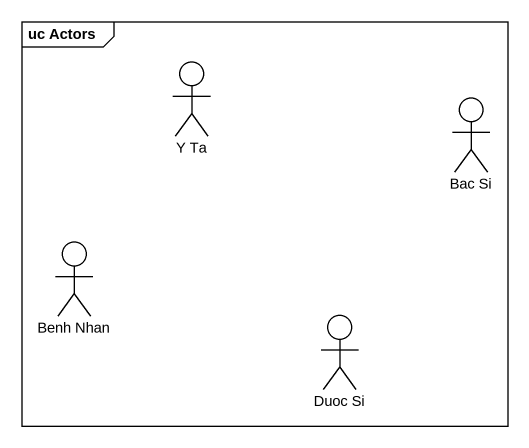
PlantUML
@startuml
mainframe uc Actors
actor "Y Ta" as Y_Ta
actor "Bac Si" as Bac_Si
actor "Benh Nhan" as Benh_Nhan
actor "Duoc Si" as Duoc_Si
@enduml
